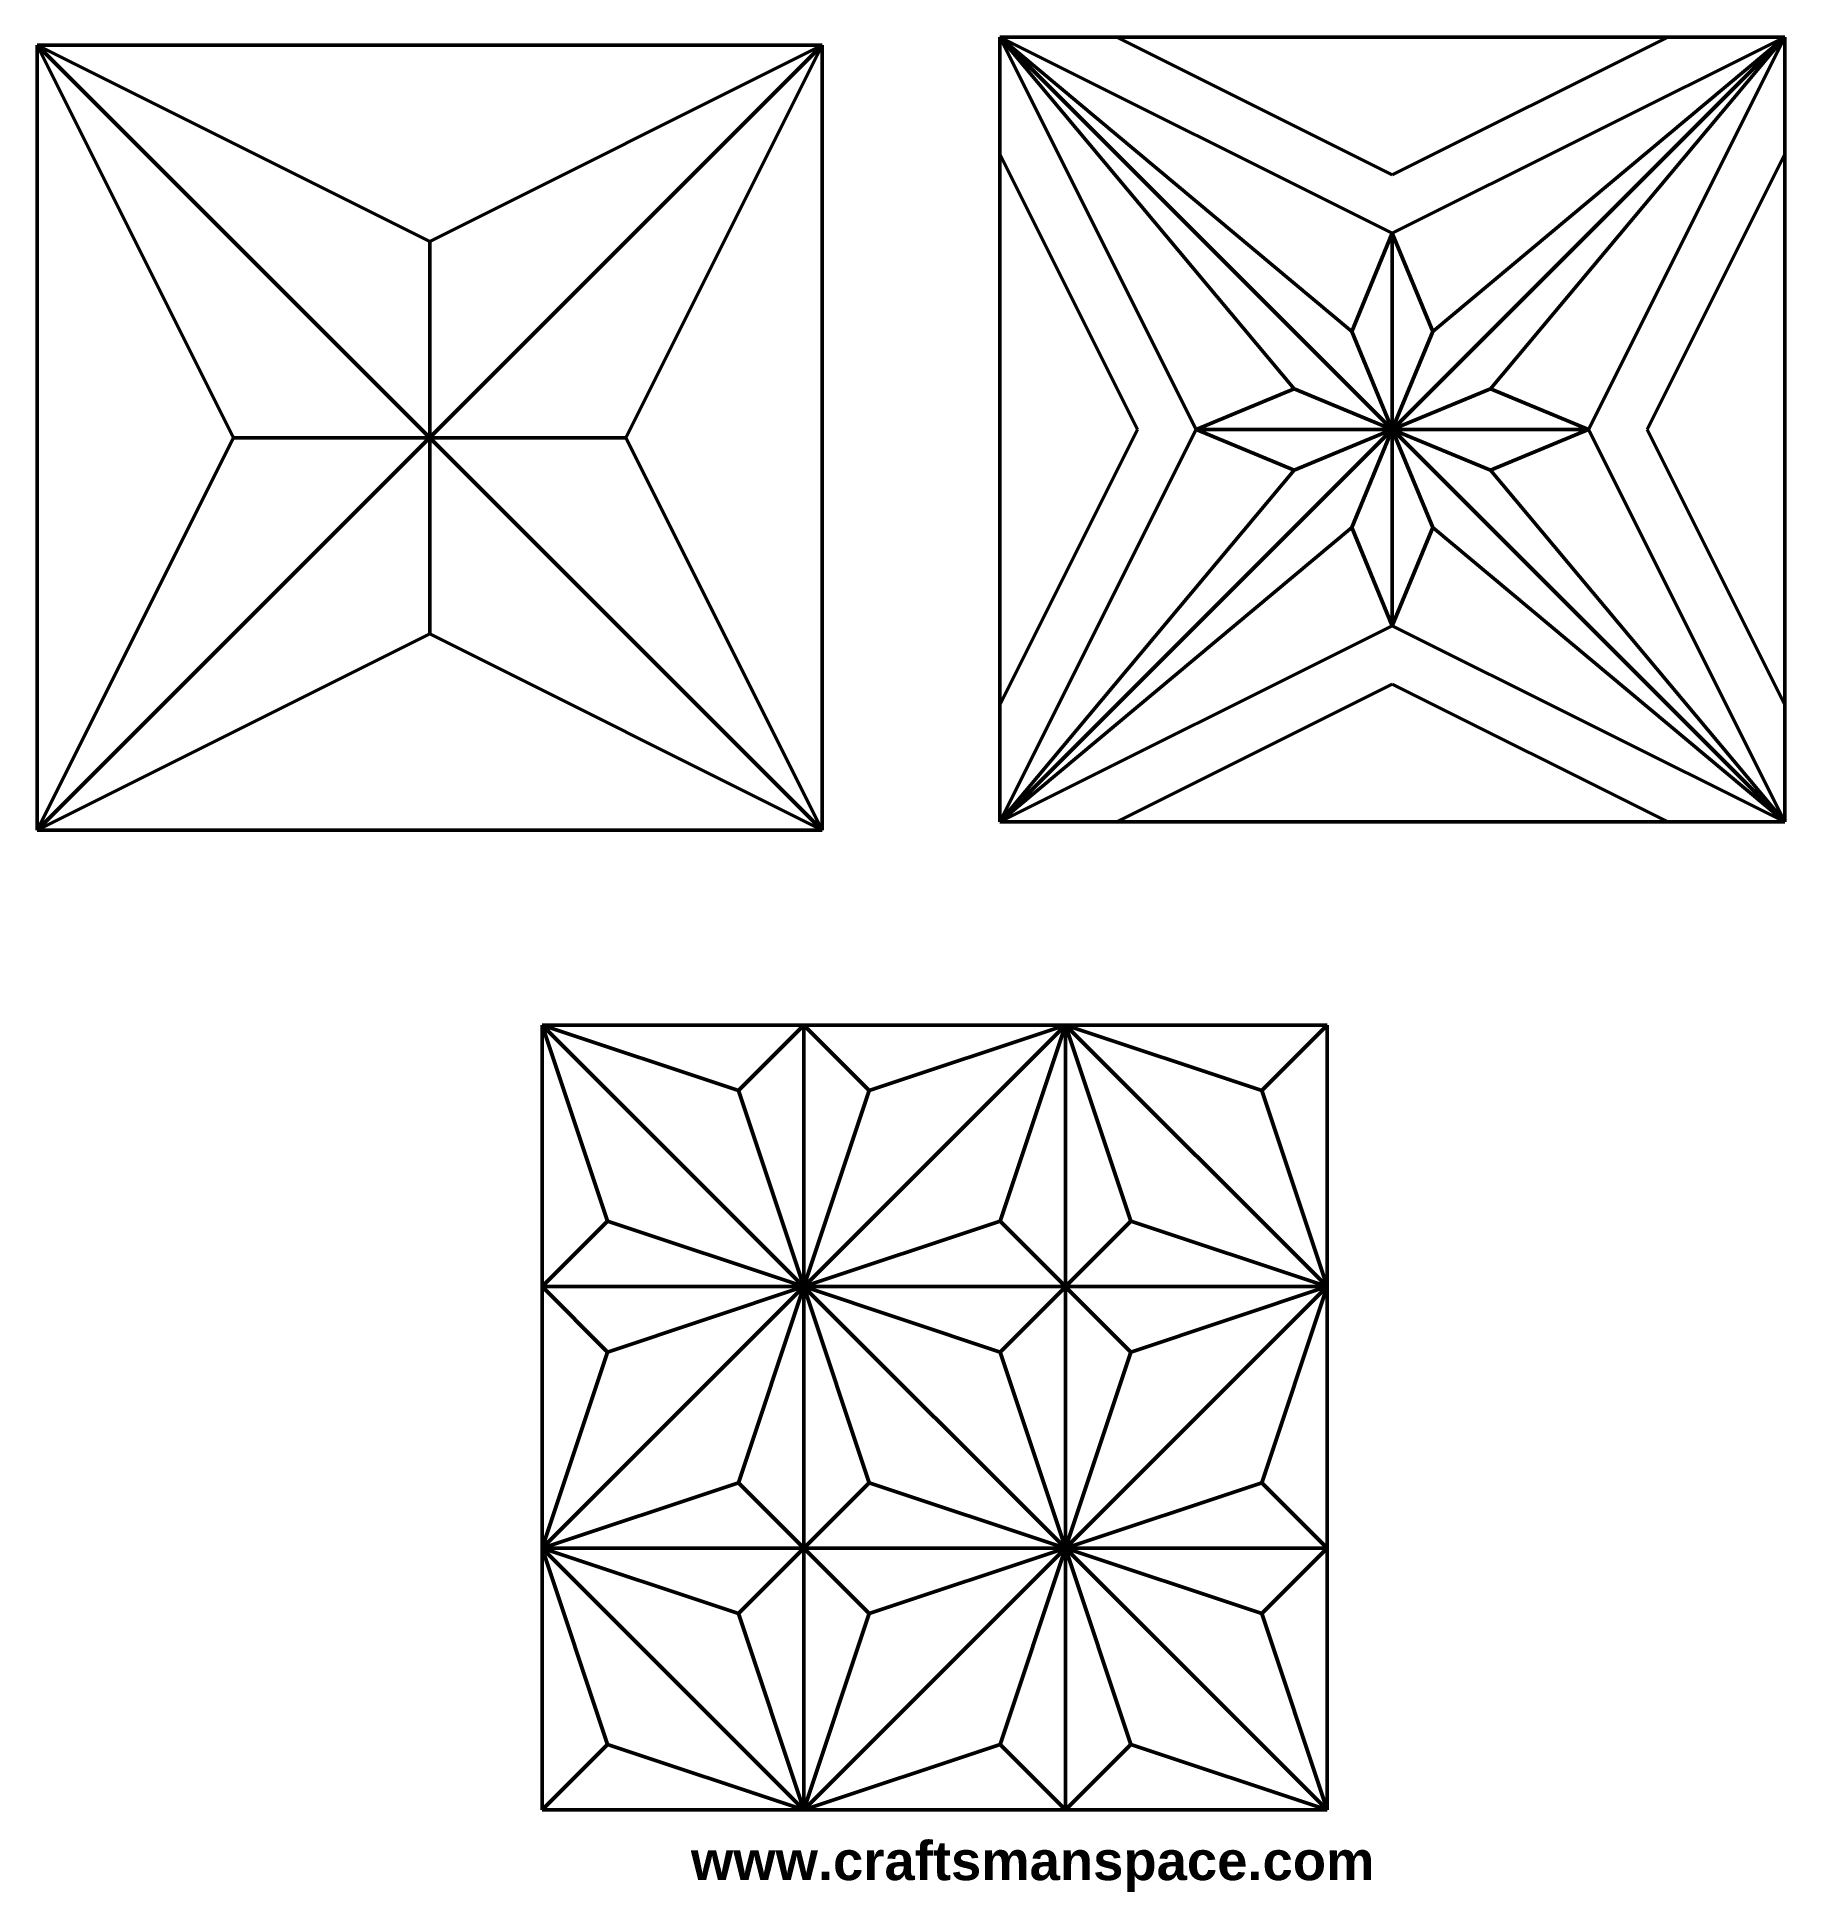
# Model space of a CAD drawing. Header units: millimetres. Extents: x -91 to 88, y -56 to 135.
import ezdxf

# ---------------------------------------------------------------- set-up
doc = ezdxf.new("R2010")
doc.units = ezdxf.units.MM
doc.header["$MEASUREMENT"] = 0
doc.layers.add('Default', color=7, linetype='Continuous')

msp = doc.modelspace()

# ---------------------------------------------------------------- linework, layer by layer
at = {"layer": 'Default', "lineweight": 50}
for points in [[(-91.1104, 53.4712), (-91.1104, 53.4712), (-91.1104, 134.083), (-91.1104, 134.083)], [(-91.1104, 134.083), (-91.1104, 134.083), (-10.4985, 134.083), (-10.4985, 134.083)], [(-91.1104, 53.4712), (-91.1104, 53.4712), (-10.4985, 134.083), (-10.4985, 134.083)], [(-91.1104, 134.083), (-91.1104, 134.083), (-10.4985, 53.4712), (-10.4985, 53.4712)], [(-50.8044, 113.9301), (-50.8044, 113.9301), (-91.1104, 134.083), (-91.1104, 134.083)], [(-91.1104, 134.083), (-91.1104, 134.083), (-70.9573, 93.777), (-70.9573, 93.777)], [(-10.4985, 134.083), (-10.4985, 134.083), (-50.8044, 113.9301), (-50.8044, 113.9301)], [(-30.6513, 93.777), (-30.6513, 93.777), (-10.4985, 134.083), (-10.4985, 134.083)], [(-10.4985, 134.083), (-10.4985, 134.083), (-10.4985, 53.4712), (-10.4985, 53.4712)], [(7.7317, 54.3134), (7.7317, 54.3134), (7.7317, 134.9253), (7.7317, 134.9253)], [(7.7317, 134.9253), (7.7317, 134.9253), (88.3439, 134.9253), (88.3439, 134.9253)], [(7.7317, 54.3134), (7.7317, 54.3134), (88.3439, 134.9253), (88.3439, 134.9253)], [(7.7317, 134.9253), (7.7317, 134.9253), (88.3439, 54.3134), (88.3439, 54.3134)], [(48.0378, 114.7725), (48.0378, 114.7725), (7.7317, 134.9253), (7.7317, 134.9253)], [(7.7317, 134.9253), (7.7317, 134.9253), (27.8847, 94.6194), (27.8847, 94.6194)], [(37.9614, 98.7934), (37.9614, 98.7934), (7.7317, 134.9253), (7.7317, 134.9253)], [(7.7317, 134.9253), (7.7317, 134.9253), (43.8641, 104.6958), (43.8641, 104.6958)], [(48.0378, 120.7809), (48.0378, 120.7809), (19.7488, 134.9253), (19.7488, 134.9253)], [(88.3439, 134.9253), (88.3439, 134.9253), (48.0378, 114.7725), (48.0378, 114.7725)], [(76.3268, 134.9253), (76.3268, 134.9253), (48.0378, 120.7809), (48.0378, 120.7809)], [(52.2115, 104.6958), (52.2115, 104.6958), (88.3439, 134.9253), (88.3439, 134.9253)], [(88.3439, 134.9253), (88.3439, 134.9253), (58.1142, 98.7934), (58.1142, 98.7934)], [(68.1908, 94.6194), (68.1908, 94.6194), (88.3439, 134.9253), (88.3439, 134.9253)], [(88.3439, 134.9253), (88.3439, 134.9253), (88.3439, 54.3134), (88.3439, 54.3134)], [(7.7317, 122.9084), (7.7317, 122.9084), (21.8763, 94.6194), (21.8763, 94.6194)], [(74.1993, 94.6194), (74.1993, 94.6194), (88.3439, 122.9084), (88.3439, 122.9084)], [(48.0378, 114.7725), (48.0378, 114.7725), (43.8641, 104.6958), (43.8641, 104.6958)], [(48.0378, 94.6194), (48.0378, 94.6194), (48.0378, 114.7725), (48.0378, 114.7725)], [(48.0378, 114.7725), (48.0378, 114.7725), (52.2115, 104.6958), (52.2115, 104.6958)], [(-50.8044, 93.777), (-50.8044, 93.777), (-50.8044, 113.9301), (-50.8044, 113.9301)], [(43.8641, 104.6958), (43.8641, 104.6958), (48.0378, 94.6194), (48.0378, 94.6194)], [(52.2115, 104.6958), (52.2115, 104.6958), (48.0378, 94.6194), (48.0378, 94.6194)], [(27.8847, 94.6194), (27.8847, 94.6194), (37.9614, 98.7934), (37.9614, 98.7934)], [(37.9614, 98.7934), (37.9614, 98.7934), (48.0378, 94.6194), (48.0378, 94.6194)], [(58.1142, 98.7934), (58.1142, 98.7934), (48.0378, 94.6194), (48.0378, 94.6194)], [(68.1908, 94.6194), (68.1908, 94.6194), (58.1142, 98.7934), (58.1142, 98.7934)], [(-70.9573, 93.777), (-70.9573, 93.777), (-91.1104, 53.4712), (-91.1104, 53.4712)], [(-50.8044, 93.777), (-50.8044, 93.777), (-70.9573, 93.777), (-70.9573, 93.777)], [(-50.8044, 93.777), (-50.8044, 93.777), (-30.6513, 93.777), (-30.6513, 93.777)], [(-50.8044, 93.777), (-50.8044, 93.777), (-50.8044, 73.624), (-50.8044, 73.624)], [(-10.4985, 53.4712), (-10.4985, 53.4712), (-30.6513, 93.777), (-30.6513, 93.777)], [(27.8847, 94.6194), (27.8847, 94.6194), (7.7317, 54.3134), (7.7317, 54.3134)], [(21.8763, 94.6194), (21.8763, 94.6194), (7.7317, 66.3304), (7.7317, 66.3304)], [(48.0378, 94.6194), (48.0378, 94.6194), (27.8847, 94.6194), (27.8847, 94.6194)], [(48.0378, 94.6194), (48.0378, 94.6194), (27.8847, 94.6194), (27.8847, 94.6194)], [(27.8847, 94.6194), (27.8847, 94.6194), (37.9614, 90.4454), (37.9614, 90.4454)], [(37.9614, 90.4454), (37.9614, 90.4454), (48.0378, 94.6194), (48.0378, 94.6194)], [(43.8641, 84.5429), (43.8641, 84.5429), (48.0378, 94.6194), (48.0378, 94.6194)], [(48.0378, 94.6194), (48.0378, 94.6194), (68.1908, 94.6194), (68.1908, 94.6194)], [(48.0378, 94.6194), (48.0378, 94.6194), (48.0378, 74.4665), (48.0378, 74.4665)], [(48.0378, 94.6194), (48.0378, 94.6194), (48.0378, 74.4665), (48.0378, 74.4665)], [(52.2115, 84.5429), (52.2115, 84.5429), (48.0378, 94.6194), (48.0378, 94.6194)], [(48.0378, 94.6194), (48.0378, 94.6194), (68.1908, 94.6194), (68.1908, 94.6194)], [(58.1142, 90.4454), (58.1142, 90.4454), (48.0378, 94.6194), (48.0378, 94.6194)], [(68.1908, 94.6194), (68.1908, 94.6194), (58.1142, 90.4454), (58.1142, 90.4454)], [(88.3439, 54.3134), (88.3439, 54.3134), (68.1908, 94.6194), (68.1908, 94.6194)], [(88.3439, 66.3304), (88.3439, 66.3304), (74.1993, 94.6194), (74.1993, 94.6194)], [(7.7317, 54.3134), (7.7317, 54.3134), (37.9614, 90.4454), (37.9614, 90.4454)], [(88.3439, 54.3134), (88.3439, 54.3134), (58.1142, 90.4454), (58.1142, 90.4454)], [(43.8641, 84.5429), (43.8641, 84.5429), (7.7317, 54.3134), (7.7317, 54.3134)], [(48.0378, 74.4665), (48.0378, 74.4665), (43.8641, 84.5429), (43.8641, 84.5429)], [(48.0378, 74.4665), (48.0378, 74.4665), (52.2115, 84.5429), (52.2115, 84.5429)], [(52.2115, 84.5429), (52.2115, 84.5429), (88.3439, 54.3134), (88.3439, 54.3134)], [(7.7317, 54.3134), (7.7317, 54.3134), (48.0378, 74.4665), (48.0378, 74.4665)], [(48.0378, 74.4665), (48.0378, 74.4665), (88.3439, 54.3134), (88.3439, 54.3134)], [(-91.1104, 53.4712), (-91.1104, 53.4712), (-50.8044, 73.624), (-50.8044, 73.624)], [(-50.8044, 73.624), (-50.8044, 73.624), (-10.4985, 53.4712), (-10.4985, 53.4712)], [(19.7488, 54.3134), (19.7488, 54.3134), (48.0378, 68.4581), (48.0378, 68.4581)], [(48.0378, 68.4581), (48.0378, 68.4581), (76.3268, 54.3134), (76.3268, 54.3134)], [(-10.4985, 53.4712), (-10.4985, 53.4712), (-91.1104, 53.4712), (-91.1104, 53.4712)], [(-10.4985, 53.4712), (-10.4985, 53.4712), (-91.1104, 53.4712), (-91.1104, 53.4712)], [(88.3439, 54.3134), (88.3439, 54.3134), (7.7317, 54.3134), (7.7317, 54.3134)], [(88.3439, 54.3134), (88.3439, 54.3134), (7.7317, 54.3134), (7.7317, 54.3134)], [(-39.2557, -47.1592), (-39.2557, -47.1592), (-39.2557, 33.4527), (-39.2557, 33.4527)], [(-39.2557, 33.4527), (-39.2557, 33.4527), (41.3563, 33.4527), (41.3563, 33.4527)], [(-39.2557, 33.4527), (-39.2557, 33.4527), (41.3563, -47.1592), (41.3563, -47.1592)], [(-39.2557, -20.2887), (-39.2557, -20.2887), (14.4858, 33.4527), (14.4858, 33.4527)], [(-39.2557, 33.4527), (-39.2557, 33.4527), (-19.1026, 26.735), (-19.1026, 26.735)], [(-32.5379, 13.2997), (-32.5379, 13.2997), (-39.2557, 33.4527), (-39.2557, 33.4527)], [(-12.3848, 33.4527), (-12.3848, 33.4527), (-19.1026, 26.735), (-19.1026, 26.735)], [(-12.3848, 33.4527), (-12.3848, 33.4527), (-12.3848, -47.1592), (-12.3848, -47.1592)], [(-5.6673, 26.735), (-5.6673, 26.735), (-12.3848, 33.4527), (-12.3848, 33.4527)], [(14.4858, 33.4527), (14.4858, 33.4527), (-5.6673, 26.735), (-5.6673, 26.735)], [(7.768, 13.2997), (7.768, 13.2997), (14.4858, 33.4527), (14.4858, 33.4527)], [(14.4858, 33.4527), (14.4858, 33.4527), (14.4858, -47.1592), (14.4858, -47.1592)], [(14.4858, 33.4527), (14.4858, 33.4527), (41.3563, 6.5822), (41.3563, 6.5822)], [(21.2035, 13.2997), (21.2035, 13.2997), (14.4858, 33.4527), (14.4858, 33.4527)], [(14.4858, 33.4527), (14.4858, 33.4527), (34.6387, 26.735), (34.6387, 26.735)], [(34.6387, 26.735), (34.6387, 26.735), (41.3563, 33.4527), (41.3563, 33.4527)], [(41.3563, 33.4527), (41.3563, 33.4527), (41.3563, -47.1592), (41.3563, -47.1592)], [(-19.1026, 26.735), (-19.1026, 26.735), (-12.3848, 6.5822), (-12.3848, 6.5822)], [(-5.6673, 26.735), (-5.6673, 26.735), (-12.3848, 6.5822), (-12.3848, 6.5822)], [(34.6387, 26.735), (34.6387, 26.735), (41.3563, 6.5822), (41.3563, 6.5822)], [(-32.5379, 13.2997), (-32.5379, 13.2997), (-39.2557, 6.5822), (-39.2557, 6.5822)], [(-12.3848, 6.5822), (-12.3848, 6.5822), (-32.5379, 13.2997), (-32.5379, 13.2997)], [(-12.3848, 6.5822), (-12.3848, 6.5822), (7.768, 13.2997), (7.768, 13.2997)], [(21.2035, -0.1356), (21.2035, -0.1356), (7.768, 13.2997), (7.768, 13.2997)], [(7.768, -0.1356), (7.768, -0.1356), (21.2035, 13.2997), (21.2035, 13.2997)], [(41.3563, 6.5822), (41.3563, 6.5822), (21.2035, 13.2997), (21.2035, 13.2997)], [(-39.2557, 6.5822), (-39.2557, 6.5822), (41.3563, 6.5822), (41.3563, 6.5822)], [(-39.2557, 6.5822), (-39.2557, 6.5822), (-32.5379, -0.1356), (-32.5379, -0.1356)], [(-32.5379, -0.1356), (-32.5379, -0.1356), (-12.3848, 6.5822), (-12.3848, 6.5822)], [(-12.3848, 6.5822), (-12.3848, 6.5822), (-19.1026, -13.5709), (-19.1026, -13.5709)], [(41.3563, 6.5822), (41.3563, 6.5822), (-12.3848, -47.1592), (-12.3848, -47.1592)], [(7.768, -0.1356), (7.768, -0.1356), (-12.3848, 6.5822), (-12.3848, 6.5822)], [(-12.3848, 6.5822), (-12.3848, 6.5822), (-5.6673, -13.5709), (-5.6673, -13.5709)], [(41.3563, 6.5822), (41.3563, 6.5822), (21.2035, -0.1356), (21.2035, -0.1356)], [(34.6387, -13.5709), (34.6387, -13.5709), (41.3563, 6.5822), (41.3563, 6.5822)], [(-39.2557, -20.2887), (-39.2557, -20.2887), (-32.5379, -0.1356), (-32.5379, -0.1356)], [(14.4858, -20.2887), (14.4858, -20.2887), (7.768, -0.1356), (7.768, -0.1356)], [(21.2035, -0.1356), (21.2035, -0.1356), (14.4858, -20.2887), (14.4858, -20.2887)], [(-19.1026, -13.5709), (-19.1026, -13.5709), (-39.2557, -20.2887), (-39.2557, -20.2887)], [(-19.1026, -27.0061), (-19.1026, -27.0061), (-5.6673, -13.5709), (-5.6673, -13.5709)], [(-19.1026, -13.5709), (-19.1026, -13.5709), (-5.6673, -27.0061), (-5.6673, -27.0061)], [(-5.6673, -13.5709), (-5.6673, -13.5709), (14.4858, -20.2887), (14.4858, -20.2887)], [(14.4858, -20.2887), (14.4858, -20.2887), (34.6387, -13.5709), (34.6387, -13.5709)], [(41.3563, -20.2887), (41.3563, -20.2887), (34.6387, -13.5709), (34.6387, -13.5709)], [(-39.2557, -20.2887), (-39.2557, -20.2887), (41.3563, -20.2887), (41.3563, -20.2887)], [(-12.3848, -47.1592), (-12.3848, -47.1592), (-39.2557, -20.2887), (-39.2557, -20.2887)], [(-32.5379, -40.4416), (-32.5379, -40.4416), (-39.2557, -20.2887), (-39.2557, -20.2887)], [(-39.2557, -20.2887), (-39.2557, -20.2887), (-19.1026, -27.0061), (-19.1026, -27.0061)], [(14.4858, -20.2887), (14.4858, -20.2887), (-5.6673, -27.0061), (-5.6673, -27.0061)], [(7.768, -40.4416), (7.768, -40.4416), (14.4858, -20.2887), (14.4858, -20.2887)], [(21.2035, -40.4416), (21.2035, -40.4416), (14.4858, -20.2887), (14.4858, -20.2887)], [(14.4858, -20.2887), (14.4858, -20.2887), (34.6387, -27.0061), (34.6387, -27.0061)], [(34.6387, -27.0061), (34.6387, -27.0061), (41.3563, -20.2887), (41.3563, -20.2887)], [(-19.1026, -27.0061), (-19.1026, -27.0061), (-12.3848, -47.1592), (-12.3848, -47.1592)], [(-5.6673, -27.0061), (-5.6673, -27.0061), (-12.3848, -47.1592), (-12.3848, -47.1592)], [(34.6387, -27.0061), (34.6387, -27.0061), (41.3563, -47.1592), (41.3563, -47.1592)], [(-39.2557, -47.1592), (-39.2557, -47.1592), (-32.5379, -40.4416), (-32.5379, -40.4416)], [(-12.3848, -47.1592), (-12.3848, -47.1592), (-32.5379, -40.4416), (-32.5379, -40.4416)], [(-12.3848, -47.1592), (-12.3848, -47.1592), (7.768, -40.4416), (7.768, -40.4416)], [(7.768, -40.4416), (7.768, -40.4416), (14.4858, -47.1592), (14.4858, -47.1592)], [(14.4858, -47.1592), (14.4858, -47.1592), (21.2035, -40.4416), (21.2035, -40.4416)], [(41.3563, -47.1592), (41.3563, -47.1592), (21.2035, -40.4416), (21.2035, -40.4416)], [(41.3563, -47.1592), (41.3563, -47.1592), (-39.2557, -47.1592), (-39.2557, -47.1592)], [(41.3563, -47.1592), (41.3563, -47.1592), (-39.2557, -47.1592), (-39.2557, -47.1592)]]:
    msp.add_open_spline(points, degree=3, dxfattribs=at)

# ---------------------------------------------------------------- texts
at = {"insert": (-23.9788, -50.3835), "char_height": 4, "width": 52.354296, "attachment_point": 1}
msp.add_mtext('{\\fArial|b1|i0|c0|p34;www.craftsmanspace.com}', dxfattribs=at)

doc.saveas('drawing.dxf')
